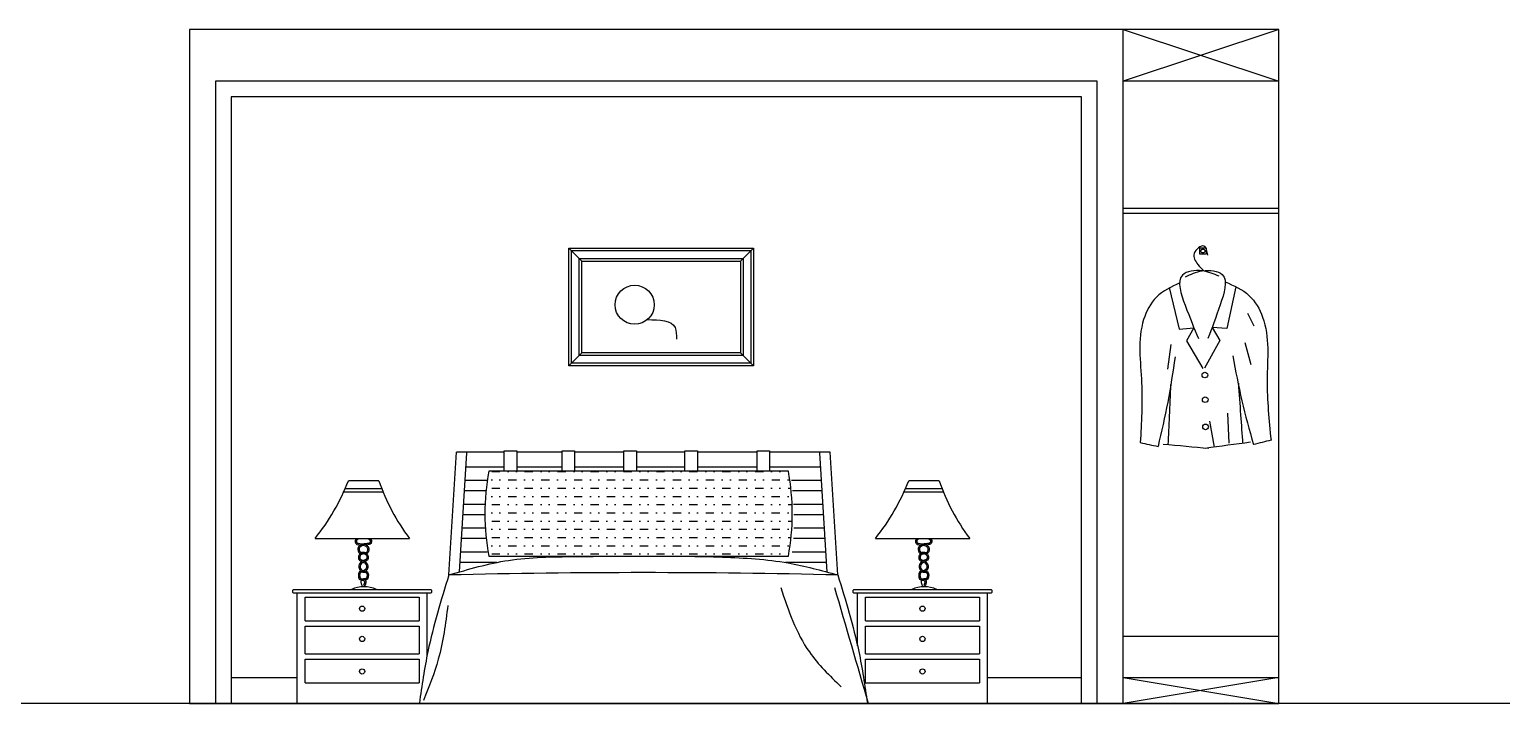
# Model space of a CAD drawing. Header units: inches. Extents: x 8.9 to 51.4, y 11.8 to 36.6.
# Drawn here: x 37.44 to 43.11, y 25.75 to 28.35 of the extents above; entities that cross this region are included whole.
import ezdxf

# ---------------------------------------------------------------- set-up
doc = ezdxf.new("R2010")
doc.units = ezdxf.units.IN
doc.header["$MEASUREMENT"] = 0
for name, color, linetype in [('02', 2, 'Continuous'), ('1', 1, 'Continuous'), ('4', 4, 'Continuous'), ('8', 8, 'Continuous')]:
    doc.layers.add(name, color=color, linetype=linetype)

msp = doc.modelspace()

# ---------------------------------------------------------------- hatches: boundary and pattern name
at = {"layer": '8'}
h = msp.add_hatch(dxfattribs=at)
h.set_pattern_fill('MUDST', color=256, scale=0.005, style=0)
h.set_pattern_definition([(0, (-79.652006, 15.782793), (0.0635, 0.03175), [0.03175, -0.03175, 0, -0.03175, 0, -0.03175])])
h.paths.add_polyline_path([(40.3642, 26.3152, 0.089949), (40.3642, 26.6433), (39.2086, 26.6433, 0.089949), (39.2086, 26.3152)])

# ---------------------------------------------------------------- linework, layer by layer
at = {"layer": '02'}
for p, q in [((38.0549, 28.3469), (38.0549, 25.7469)), ((42.2549, 28.3469), (38.0549, 28.3469)), ((41.6549, 28.3469), (42.2549, 28.1469)), ((42.2549, 28.3469), (41.6549, 28.1469)), ((42.2549, 25.7469), (42.2549, 28.3469)), ((38.2149, 28.0869), (38.2149, 25.7469)), ((41.4949, 28.0869), (38.2149, 28.0869)), ((41.4949, 25.7469), (41.4949, 28.0869)), ((39.5674, 27.4537), (39.5174, 27.5037)), ((39.5274, 27.0592), (39.5274, 27.4937)), ((39.5274, 27.4937), (40.2199, 27.4937)), ((40.1799, 27.4537), (40.2299, 27.5037)), ((40.2199, 27.4937), (40.2199, 27.0592)), ((39.5574, 27.0892), (39.5574, 27.4637)), ((39.5574, 27.4637), (40.1899, 27.4637)), ((40.1899, 27.4637), (40.1899, 27.0892)), ((41.8327, 27.3513), (41.8705, 27.1913)), ((42.089, 27.3548), (42.0554, 27.1938)), ((42.1339, 27.2522), (42.1592, 27.2032)), ((41.8705, 27.1913), (41.928, 27.1963)), ((41.928, 27.1963), (41.8989, 27.1461)), ((41.9979, 27.1972), (42.0283, 27.1478)), ((42.0554, 27.1938), (41.9979, 27.1972)), ((41.8989, 27.1461), (41.9619, 27.0398)), ((42.0283, 27.1478), (41.9682, 27.0399)), ((42.1248, 27.1394), (42.1471, 27.0551)), ((39.5674, 27.0992), (39.5174, 27.0492)), ((40.1899, 27.0892), (39.5574, 27.0892)), ((40.1799, 27.0992), (40.2299, 27.0492)), ((41.8393, 27.132), (41.8264, 27.0367)), ((40.2199, 27.0592), (39.5274, 27.0592)), ((42.058, 26.8671), (42.0631, 26.7509)), ((41.9885, 26.8357), (42.0058, 26.7363)), ((38.7962, 26.5757), (38.655, 26.5757)), ((38.785, 26.6063), (38.6676, 26.6063)), ((40.9569, 26.5757), (40.8157, 26.5757)), ((40.9457, 26.6063), (40.8283, 26.6063)), ((38.8016, 26.562), (38.6489, 26.562)), ((40.9623, 26.562), (40.8096, 26.562)), ((38.5392, 26.3838), (38.9029, 26.3838)), ((38.7283, 26.3563), (38.7116, 26.3563)), ((38.7415, 26.3563), (38.7397, 26.3563)), ((40.6999, 26.3838), (41.0635, 26.3838)), ((40.8889, 26.3563), (40.8723, 26.3563)), ((40.9022, 26.3563), (40.9003, 26.3563)), ((38.5003, 26.1572), (38.9403, 26.1572)), ((38.5003, 26.0655), (38.5003, 26.1572)), ((38.9403, 26.1572), (38.9403, 26.0655)), ((40.661, 26.1572), (41.101, 26.1572)), ((40.661, 26.0655), (40.661, 26.1572)), ((41.101, 26.1572), (41.101, 26.0655)), ((38.5003, 26.0655), (38.9403, 26.0655)), ((40.661, 26.0655), (41.101, 26.0655)), ((38.5003, 26.0455), (38.9403, 26.0455)), ((38.5003, 25.9386), (38.5003, 26.0455)), ((38.9403, 26.0455), (38.9403, 25.9386)), ((40.661, 26.0455), (41.101, 26.0455)), ((40.661, 25.9386), (40.661, 26.0455)), ((41.101, 26.0455), (41.101, 25.9386)), ((38.5003, 25.9386), (38.9403, 25.9386)), ((38.5003, 25.9186), (38.9403, 25.9186)), ((38.5003, 25.8269), (38.5003, 25.9186)), ((38.9403, 25.9186), (38.9403, 25.8269)), ((40.661, 25.9386), (41.101, 25.9386)), ((40.661, 25.9186), (41.101, 25.9186)), ((40.661, 25.8269), (40.661, 25.9186)), ((41.101, 25.9186), (41.101, 25.8269)), ((41.6549, 25.8469), (42.2549, 25.7469)), ((42.2549, 25.8469), (41.6549, 25.7469)), ((38.5003, 25.8269), (38.9403, 25.8269)), ((40.661, 25.8269), (41.101, 25.8269)), ((38.0549, 25.7469), (42.2549, 25.7469))]:
    msp.add_line(p, q, dxfattribs=at)
msp.add_lwpolyline([(41.9755, 27.48), (41.9505, 27.4796), (41.9501, 27.5046), (41.9751, 27.505)], close=True, dxfattribs=at)
for points in [[(40.3642, 26.6433), (39.2086, 26.6433)], [(39.2086, 26.3152), (40.3642, 26.3152)]]:
    msp.add_lwpolyline(points, dxfattribs=at)
for centre, radius in [((41.9625, 27.4923), 0.0075), ((39.7714, 27.2852), 0.0755), ((41.9701, 27.014), 0.0108), ((41.9714, 26.9189), 0.0108), ((41.9728, 26.814), 0.0108), ((38.7203, 26.1131), 0.0101), ((40.881, 26.1131), 0.0101), ((38.7203, 25.9962), 0.0101), ((40.881, 25.9962), 0.0101), ((38.7203, 25.8708), 0.0101), ((40.881, 25.8708), 0.0101)]:
    msp.add_circle(centre, radius, dxfattribs=at)
for centre, radius, start, end in [((40.1131, 26.4793), 0.9193, 169.7203, 190.2797), ((39.4597, 26.4793), 0.9193, 349.7203, 10.2797), ((37.8902, 26.908), 0.8339, 321.0569, 338.7942), ((39.542, 26.8647), 0.7998, 198.8472, 216.9593), ((40.0508, 26.908), 0.8339, 321.0569, 338.7942), ((41.7026, 26.8647), 0.7998, 198.8472, 216.9593), ((39.8049, -5.0332), 31.2851, 88.62631, 91.37369), ((38.7276, 26.0805), 0.1167, 65.7073, 114.2927), ((40.8883, 26.0805), 0.1167, 65.7073, 114.2927)]:
    msp.add_arc(centre, radius, start, end, dxfattribs=at)
for points, knots in [([(41.9811, 27.4765), (41.9784, 27.4923), (41.9723, 27.5282), (41.9135, 27.4836), (41.9404, 27.4425), (41.9573, 27.4244), (41.9644, 27.4167)], [0, 0, 0, 0, 37.693101, 85.315748, 129.582548, 161.856405, 161.856405, 161.856405, 161.856405]), ([(42.0247, 27.3951), (42.0044, 27.4038), (41.9609, 27.4227), (41.8488, 27.4092), (41.8992, 27.266), (41.9289, 27.1938), (41.945, 27.1547)], [0, 0, 0, 0, 67.946868, 146.209096, 263.123276, 400.988851, 400.988851, 400.988851, 400.988851]), ([(41.8959, 27.3933), (41.9159, 27.4026), (41.9589, 27.4227), (42.0713, 27.4122), (42.0248, 27.2677), (41.997, 27.1947), (41.982, 27.1552)], [0, 0, 0, 0, 67.946868, 146.209096, 263.123276, 400.988851, 400.988851, 400.988851, 400.988851]), ([(41.8732, 27.3697), (41.8407, 27.3541), (41.7777, 27.324), (41.704, 27.1838), (41.7347, 26.9875), (41.7255, 26.8298), (41.7211, 26.7532)], [0, 0, 0, 0, 105.541352, 204.445179, 448.595332, 679.800347, 679.800347, 679.800347, 679.800347]), ([(42.0485, 27.3731), (42.0816, 27.3588), (42.1456, 27.3312), (42.2248, 27.194), (42.2017, 26.9966), (42.2175, 26.8395), (42.2252, 26.763)], [0, 0, 0, 0, 105.541352, 204.445179, 448.595332, 679.827822, 679.827822, 679.827822, 679.827822]), ([(41.8551, 27.0837), (41.8464, 27.0255), (41.8291, 26.9096), (41.8026, 26.7954), (41.7895, 26.7385)], [0, 0, 0, 0, 176.515054, 351.530965, 351.530965, 351.530965, 351.530965]), ([(42.0777, 27.0881), (42.0886, 27.0302), (42.1104, 26.915), (42.1418, 26.802), (42.1574, 26.7457)], [0, 0, 0, 0, 176.515054, 351.678981, 351.678981, 351.678981, 351.678981]), ([(38.6995, 26.3838), (38.6969, 26.3818), (38.6923, 26.3759), (38.696, 26.357), (38.7209, 26.3604), (38.747, 26.35), (38.737, 26.325), (38.7238, 26.3322), (38.7123, 26.3266), (38.7059, 26.3156), (38.706, 26.2994), (38.7208, 26.295), (38.7341, 26.2883), (38.7411, 26.2722), (38.7315, 26.2601), (38.7256, 26.2589), (38.7252, 26.2588)], [114.621033, 114.621033, 114.621033, 114.621033, 124.12004, 135.44211, 162.810921, 185.967208, 203.984139, 211.098678, 225.556746, 236.765717, 249.050556, 267.657282, 275.909022, 294.238731, 311.372704, 312.363402, 312.363402, 312.363402, 312.363402]), ([(38.7085, 26.3824), (38.7085, 26.3824), (38.7084, 26.3824), (38.7077, 26.3822), (38.7071, 26.3821), (38.7062, 26.3818), (38.7059, 26.3817), (38.7053, 26.3814), (38.705, 26.3813), (38.7041, 26.3808), (38.7035, 26.3805), (38.7021, 26.3795), (38.7014, 26.3789), (38.7001, 26.3775), (38.6996, 26.3767), (38.6991, 26.3757), (38.699, 26.3754), (38.6988, 26.3748), (38.6988, 26.3746), (38.6987, 26.3741), (38.6987, 26.3738), (38.6986, 26.373), (38.6986, 26.3724), (38.6987, 26.3712), (38.6988, 26.3706), (38.6991, 26.3695), (38.6993, 26.369), (38.6996, 26.3682), (38.6998, 26.368), (38.7001, 26.3675), (38.7002, 26.3673), (38.7006, 26.3669), (38.7007, 26.3667), (38.7013, 26.3662), (38.7016, 26.3659), (38.7025, 26.3654), (38.7031, 26.3652), (38.7043, 26.3647), (38.705, 26.3645), (38.7065, 26.3642), (38.7074, 26.3641), (38.7098, 26.3637), (38.7116, 26.3636), (38.7154, 26.3633), (38.7174, 26.3631), (38.7206, 26.3628), (38.7217, 26.3627), (38.725, 26.3622), (38.7272, 26.3618), (38.7316, 26.3606), (38.7338, 26.3598), (38.7372, 26.358), (38.7385, 26.3572), (38.741, 26.3552), (38.7422, 26.354), (38.744, 26.3516), (38.7447, 26.3504), (38.7456, 26.3481), (38.7459, 26.3471), (38.7463, 26.3453), (38.7463, 26.3446), (38.7465, 26.3433), (38.7465, 26.3426), (38.7464, 26.3403), (38.7462, 26.3387), (38.7455, 26.3357), (38.7451, 26.3342), (38.7439, 26.3315), (38.7433, 26.3303), (38.742, 26.3283), (38.7413, 26.3275), (38.7399, 26.3261), (38.7391, 26.3255), (38.7375, 26.3245), (38.7366, 26.324), (38.7351, 26.3236), (38.7347, 26.3235), (38.7339, 26.3234), (38.7336, 26.3234), (38.7331, 26.3234), (38.7328, 26.3234), (38.732, 26.3234), (38.7315, 26.3235), (38.7302, 26.3237), (38.7294, 26.3239), (38.7281, 26.3243), (38.7275, 26.3245), (38.7264, 26.3248), (38.7259, 26.325), (38.7255, 26.3251), (38.7254, 26.3251), (38.7251, 26.3252), (38.7249, 26.3252), (38.7245, 26.3253), (38.7243, 26.3253), (38.7237, 26.3253), (38.7233, 26.3252), (38.7221, 26.325), (38.7213, 26.3248), (38.7198, 26.3241), (38.719, 26.3237), (38.7174, 26.3226), (38.7167, 26.322), (38.7154, 26.3207), (38.7148, 26.3201), (38.7135, 26.3183), (38.7128, 26.3171), (38.7121, 26.3151), (38.7119, 26.3144), (38.7115, 26.313), (38.7114, 26.3122), (38.7113, 26.3105), (38.7113, 26.3095), (38.7114, 26.3078), (38.7116, 26.307), (38.7119, 26.3061), (38.712, 26.3059), (38.7122, 26.3056), (38.7123, 26.3054), (38.7124, 26.3052), (38.7125, 26.305), (38.7128, 26.3047), (38.713, 26.3044), (38.7138, 26.3037), (38.7143, 26.3033), (38.7156, 26.3024), (38.7164, 26.302), (38.7181, 26.3011), (38.719, 26.3007), (38.7213, 26.2998), (38.7227, 26.2992), (38.7255, 26.298), (38.7269, 26.2974), (38.7298, 26.296), (38.7313, 26.2952), (38.7332, 26.2938), (38.7337, 26.2933), (38.7347, 26.2925), (38.7352, 26.292), (38.7366, 26.2906), (38.7374, 26.2895), (38.7394, 26.2866), (38.7405, 26.2845), (38.742, 26.2802), (38.7424, 26.2779), (38.7425, 26.2744), (38.7425, 26.2732), (38.7422, 26.2714), (38.7421, 26.2707), (38.7418, 26.2693), (38.7416, 26.2686), (38.7409, 26.2666), (38.7404, 26.2654), (38.7388, 26.2625), (38.7376, 26.2609), (38.7359, 26.259), (38.7354, 26.2586), (38.735, 26.2582)], [106.203848, 106.203848, 106.203848, 106.203848, 106.309256, 106.309256, 108.837155, 108.837155, 110.114808, 110.114808, 111.39246, 111.39246, 113.947764, 113.947764, 117.924196, 117.924196, 121.900628, 121.900628, 123.560073, 123.560073, 124.805541, 124.805541, 126.051008, 126.051008, 128.541944, 128.541944, 131.032879, 131.032879, 133.545529, 133.545529, 135.024013, 135.024013, 136.681273, 136.681273, 138.338533, 138.338533, 141.222082, 141.222082, 144.105631, 144.105631, 146.989181, 146.989181, 149.87273, 149.87273, 154.962378, 154.962378, 160.052026, 160.052026, 162.656157, 162.656157, 167.864421, 167.864421, 173.072684, 173.072684, 176.663539, 176.663539, 180.254394, 180.254394, 183.17065, 183.17065, 185.370032, 185.370032, 186.75678, 186.75678, 188.143528, 188.143528, 191.28169, 191.28169, 194.419851, 194.419851, 197.058611, 197.058611, 199.221261, 199.221261, 200.991937, 200.991937, 202.762613, 202.762613, 203.540829, 203.540829, 204.003289, 204.003289, 204.46575, 204.46575, 205.390671, 205.390671, 207.119714, 207.119714, 208.848757, 208.848757, 210.5778, 210.5778, 211.090501, 211.090501, 212.115902, 212.115902, 213.141304, 213.141304, 215.192108, 215.192108, 218.693253, 218.693253, 222.194399, 222.194399, 225.695545, 225.695545, 229.19669, 229.19669, 234.560184, 234.560184, 237.335007, 237.335007, 240.109831, 240.109831, 243.733724, 243.733724, 247.357617, 247.357617, 248.719926, 248.719926, 249.671664, 249.671664, 250.623402, 250.623402, 252.526878, 252.526878, 255.664742, 255.664742, 258.802606, 258.802606, 261.94047, 261.94047, 266.130687, 266.130687, 270.320903, 270.320903, 274.511119, 274.511119, 276.064104, 276.064104, 277.617089, 277.617089, 280.723059, 280.723059, 285.922804, 285.922804, 291.122548, 291.122548, 293.669866, 293.669866, 295.183731, 295.183731, 296.697597, 296.697597, 299.725328, 299.725328, 303.929283, 303.929283, 305.254655, 305.254655, 305.254655, 305.254655]), ([(38.7115, 26.3569), (38.7112, 26.3567), (38.7109, 26.3564), (38.7094, 26.3552), (38.7082, 26.354), (38.7065, 26.3516), (38.7058, 26.3504), (38.7048, 26.3481), (38.7045, 26.3471), (38.7042, 26.3453), (38.7041, 26.3446), (38.704, 26.3433), (38.704, 26.3426), (38.704, 26.3403), (38.7042, 26.3387), (38.7049, 26.3357), (38.7054, 26.3342), (38.7065, 26.3315), (38.7071, 26.3303), (38.7085, 26.3283), (38.7091, 26.3275), (38.7106, 26.3261), (38.7113, 26.3255), (38.713, 26.3245), (38.7139, 26.324), (38.7153, 26.3236), (38.7158, 26.3235), (38.7165, 26.3234), (38.7168, 26.3234), (38.7174, 26.3234), (38.7176, 26.3234), (38.7184, 26.3234), (38.7189, 26.3235), (38.7203, 26.3237), (38.721, 26.3239), (38.7224, 26.3243), (38.723, 26.3245), (38.724, 26.3248), (38.7245, 26.325), (38.725, 26.3251), (38.7251, 26.3251), (38.7254, 26.3252), (38.7256, 26.3252), (38.7259, 26.3253), (38.7261, 26.3253), (38.7267, 26.3253), (38.7272, 26.3252), (38.7283, 26.325), (38.7291, 26.3248), (38.7307, 26.3241), (38.7315, 26.3237), (38.733, 26.3226), (38.7338, 26.322), (38.7351, 26.3207), (38.7357, 26.3201), (38.737, 26.3183), (38.7376, 26.3171), (38.7383, 26.3151), (38.7386, 26.3144), (38.7389, 26.313), (38.739, 26.3122), (38.7392, 26.3105), (38.7392, 26.3095), (38.739, 26.3078), (38.7388, 26.307), (38.7385, 26.3061), (38.7384, 26.3059), (38.7382, 26.3056), (38.7382, 26.3054), (38.738, 26.3052), (38.7379, 26.305), (38.7376, 26.3047), (38.7374, 26.3044), (38.7367, 26.3037), (38.7361, 26.3033), (38.7348, 26.3024), (38.7341, 26.302), (38.7324, 26.3011), (38.7314, 26.3007), (38.7292, 26.2998), (38.7278, 26.2992), (38.726, 26.2985), (38.7256, 26.2983), (38.7252, 26.2982)], [175.822221, 175.822221, 175.822221, 175.822221, 176.66354, 176.66354, 180.254395, 180.254395, 183.17065, 183.17065, 185.37003, 185.37003, 186.756777, 186.756777, 188.143524, 188.143524, 191.281685, 191.281685, 194.419846, 194.419846, 197.058607, 197.058607, 199.221257, 199.221257, 200.991934, 200.991934, 202.762611, 202.762611, 203.540826, 203.540826, 204.003283, 204.003283, 204.46574, 204.46574, 205.390653, 205.390653, 207.119692, 207.119692, 208.84873, 208.84873, 210.577769, 210.577769, 211.090488, 211.090488, 212.115926, 212.115926, 213.141364, 213.141364, 215.192241, 215.192241, 218.693412, 218.693412, 222.194582, 222.194582, 225.695753, 225.695753, 229.196924, 229.196924, 234.560419, 234.560419, 237.335343, 237.335343, 240.110267, 240.110267, 243.734087, 243.734087, 247.357908, 247.357908, 248.720479, 248.720479, 249.672178, 249.672178, 250.623878, 250.623878, 252.527277, 252.527277, 255.665235, 255.665235, 258.803192, 258.803192, 261.94115, 261.94115, 266.13093, 266.13093, 267.262592, 267.262592, 267.262592, 267.262592]), ([(38.7222, 26.3563), (38.7155, 26.3544), (38.7045, 26.3473), (38.7134, 26.325), (38.7266, 26.3322), (38.7381, 26.3266), (38.7446, 26.3156), (38.7445, 26.3011), (38.7359, 26.2971), (38.7312, 26.2952)], [174.175905, 174.175905, 174.175905, 174.175905, 192.088456, 210.105387, 217.219926, 231.677994, 242.886965, 255.171804, 269.338797, 269.338797, 269.338797, 269.338797]), ([(38.7445, 26.3817), (38.7446, 26.3816), (38.7448, 26.3816), (38.7452, 26.3814), (38.7455, 26.3813), (38.7464, 26.3808), (38.7469, 26.3805), (38.7483, 26.3795), (38.7491, 26.3789), (38.7503, 26.3775), (38.7508, 26.3767), (38.7513, 26.3757), (38.7514, 26.3754), (38.7516, 26.3748), (38.7517, 26.3746), (38.7518, 26.3741), (38.7518, 26.3738), (38.7519, 26.373), (38.7519, 26.3724), (38.7518, 26.3712), (38.7516, 26.3706), (38.7513, 26.3695), (38.7512, 26.369), (38.7508, 26.3682), (38.7507, 26.368), (38.7504, 26.3675), (38.7502, 26.3673), (38.7499, 26.3669), (38.7497, 26.3667), (38.7492, 26.3662), (38.7488, 26.3659), (38.7479, 26.3654), (38.7474, 26.3652), (38.7461, 26.3647), (38.7455, 26.3645), (38.7439, 26.3642), (38.7431, 26.3641), (38.7406, 26.3637), (38.7388, 26.3636), (38.735, 26.3633), (38.733, 26.3631), (38.7299, 26.3628), (38.7288, 26.3627), (38.7268, 26.3624), (38.726, 26.3623), (38.7252, 26.3621)], [109.595734, 109.595734, 109.595734, 109.595734, 110.114808, 110.114808, 111.39246, 111.39246, 113.947765, 113.947765, 117.924196, 117.924196, 121.900628, 121.900628, 123.560075, 123.560075, 124.805542, 124.805542, 126.05101, 126.05101, 128.541946, 128.541946, 131.032881, 131.032881, 133.545527, 133.545527, 135.024012, 135.024012, 136.681272, 136.681272, 138.338532, 138.338532, 141.222081, 141.222081, 144.10563, 144.10563, 146.989179, 146.989179, 149.872728, 149.872728, 154.962376, 154.962376, 160.052023, 160.052023, 162.656156, 162.656156, 164.564552, 164.564552, 164.564552, 164.564552]), ([(38.7509, 26.3838), (38.7536, 26.3818), (38.7582, 26.3759), (38.755, 26.3598), (38.7442, 26.359), (38.7365, 26.3584)], [120.742501, 120.742501, 120.742501, 120.742501, 130.241288, 141.563358, 161.821253, 161.821253, 161.821253, 161.821253]), ([(40.8602, 26.3838), (40.8575, 26.3818), (40.853, 26.3759), (40.8567, 26.357), (40.8815, 26.3604), (40.9077, 26.35), (40.8977, 26.325), (40.8845, 26.3322), (40.873, 26.3266), (40.8665, 26.3156), (40.8667, 26.2994), (40.8815, 26.295), (40.8948, 26.2883), (40.9017, 26.2722), (40.8922, 26.2601), (40.8862, 26.2589), (40.8859, 26.2588)], [114.621033, 114.621033, 114.621033, 114.621033, 124.12004, 135.44211, 162.810921, 185.967208, 203.984139, 211.098678, 225.556746, 236.765717, 249.050556, 267.657282, 275.909022, 294.238731, 311.372704, 312.363402, 312.363402, 312.363402, 312.363402]), ([(40.8692, 26.3824), (40.8691, 26.3824), (40.8691, 26.3824), (40.8684, 26.3822), (40.8677, 26.3821), (40.8668, 26.3818), (40.8665, 26.3817), (40.8659, 26.3814), (40.8656, 26.3813), (40.8647, 26.3808), (40.8642, 26.3805), (40.8628, 26.3795), (40.862, 26.3789), (40.8608, 26.3775), (40.8603, 26.3767), (40.8598, 26.3757), (40.8597, 26.3754), (40.8595, 26.3748), (40.8595, 26.3746), (40.8594, 26.3741), (40.8593, 26.3738), (40.8592, 26.373), (40.8592, 26.3724), (40.8594, 26.3712), (40.8595, 26.3706), (40.8598, 26.3695), (40.86, 26.369), (40.8603, 26.3682), (40.8604, 26.368), (40.8607, 26.3675), (40.8609, 26.3673), (40.8612, 26.3669), (40.8614, 26.3667), (40.8619, 26.3662), (40.8623, 26.3659), (40.8632, 26.3654), (40.8637, 26.3652), (40.865, 26.3647), (40.8657, 26.3645), (40.8672, 26.3642), (40.868, 26.3641), (40.8705, 26.3637), (40.8723, 26.3636), (40.8761, 26.3633), (40.8781, 26.3631), (40.8813, 26.3628), (40.8823, 26.3627), (40.8857, 26.3622), (40.8879, 26.3618), (40.8923, 26.3606), (40.8944, 26.3598), (40.8979, 26.358), (40.8992, 26.3572), (40.9017, 26.3552), (40.9029, 26.354), (40.9047, 26.3516), (40.9053, 26.3504), (40.9063, 26.3481), (40.9066, 26.3471), (40.9069, 26.3453), (40.907, 26.3446), (40.9071, 26.3433), (40.9071, 26.3426), (40.9071, 26.3403), (40.9069, 26.3387), (40.9062, 26.3357), (40.9057, 26.3342), (40.9046, 26.3315), (40.904, 26.3303), (40.9026, 26.3283), (40.902, 26.3275), (40.9005, 26.3261), (40.8998, 26.3255), (40.8981, 26.3245), (40.8972, 26.324), (40.8958, 26.3236), (40.8953, 26.3235), (40.8946, 26.3234), (40.8943, 26.3234), (40.8937, 26.3234), (40.8935, 26.3234), (40.8927, 26.3234), (40.8922, 26.3235), (40.8908, 26.3237), (40.8901, 26.3239), (40.8887, 26.3243), (40.8881, 26.3245), (40.8871, 26.3248), (40.8866, 26.325), (40.8861, 26.3251), (40.886, 26.3251), (40.8857, 26.3252), (40.8855, 26.3252), (40.8852, 26.3253), (40.885, 26.3253), (40.8844, 26.3253), (40.8839, 26.3252), (40.8828, 26.325), (40.882, 26.3248), (40.8804, 26.3241), (40.8796, 26.3237), (40.8781, 26.3226), (40.8774, 26.322), (40.876, 26.3207), (40.8754, 26.3201), (40.8741, 26.3183), (40.8735, 26.3171), (40.8728, 26.3151), (40.8725, 26.3144), (40.8722, 26.313), (40.8721, 26.3122), (40.8719, 26.3105), (40.8719, 26.3095), (40.8721, 26.3078), (40.8723, 26.307), (40.8726, 26.3061), (40.8727, 26.3059), (40.8729, 26.3056), (40.8729, 26.3054), (40.8731, 26.3052), (40.8732, 26.305), (40.8735, 26.3047), (40.8737, 26.3044), (40.8744, 26.3037), (40.875, 26.3033), (40.8763, 26.3024), (40.877, 26.302), (40.8787, 26.3011), (40.8797, 26.3007), (40.8819, 26.2998), (40.8833, 26.2992), (40.8861, 26.298), (40.8876, 26.2974), (40.8905, 26.296), (40.8919, 26.2952), (40.8939, 26.2938), (40.8944, 26.2933), (40.8954, 26.2925), (40.8959, 26.292), (40.8972, 26.2906), (40.8981, 26.2895), (40.9001, 26.2866), (40.9011, 26.2845), (40.9026, 26.2802), (40.9031, 26.2779), (40.9032, 26.2744), (40.9031, 26.2732), (40.9029, 26.2714), (40.9028, 26.2707), (40.9025, 26.2693), (40.9023, 26.2686), (40.9016, 26.2666), (40.901, 26.2654), (40.8994, 26.2625), (40.8983, 26.2609), (40.8965, 26.259), (40.8961, 26.2586), (40.8956, 26.2582)], [106.203848, 106.203848, 106.203848, 106.203848, 106.309256, 106.309256, 108.837155, 108.837155, 110.114808, 110.114808, 111.39246, 111.39246, 113.947764, 113.947764, 117.924196, 117.924196, 121.900628, 121.900628, 123.560073, 123.560073, 124.805541, 124.805541, 126.051008, 126.051008, 128.541944, 128.541944, 131.032879, 131.032879, 133.545529, 133.545529, 135.024013, 135.024013, 136.681273, 136.681273, 138.338533, 138.338533, 141.222082, 141.222082, 144.105631, 144.105631, 146.989181, 146.989181, 149.87273, 149.87273, 154.962378, 154.962378, 160.052026, 160.052026, 162.656157, 162.656157, 167.864421, 167.864421, 173.072684, 173.072684, 176.663539, 176.663539, 180.254394, 180.254394, 183.17065, 183.17065, 185.370032, 185.370032, 186.75678, 186.75678, 188.143528, 188.143528, 191.28169, 191.28169, 194.419851, 194.419851, 197.058611, 197.058611, 199.221261, 199.221261, 200.991937, 200.991937, 202.762613, 202.762613, 203.540829, 203.540829, 204.003289, 204.003289, 204.46575, 204.46575, 205.390671, 205.390671, 207.119714, 207.119714, 208.848757, 208.848757, 210.5778, 210.5778, 211.090501, 211.090501, 212.115902, 212.115902, 213.141304, 213.141304, 215.192108, 215.192108, 218.693253, 218.693253, 222.194399, 222.194399, 225.695545, 225.695545, 229.19669, 229.19669, 234.560184, 234.560184, 237.335007, 237.335007, 240.109831, 240.109831, 243.733724, 243.733724, 247.357617, 247.357617, 248.719926, 248.719926, 249.671664, 249.671664, 250.623402, 250.623402, 252.526878, 252.526878, 255.664742, 255.664742, 258.802606, 258.802606, 261.94047, 261.94047, 266.130687, 266.130687, 270.320903, 270.320903, 274.511119, 274.511119, 276.064104, 276.064104, 277.617089, 277.617089, 280.723059, 280.723059, 285.922804, 285.922804, 291.122548, 291.122548, 293.669866, 293.669866, 295.183731, 295.183731, 296.697597, 296.697597, 299.725328, 299.725328, 303.929283, 303.929283, 305.254655, 305.254655, 305.254655, 305.254655]), ([(40.8722, 26.3569), (40.8719, 26.3567), (40.8716, 26.3564), (40.8701, 26.3552), (40.8689, 26.354), (40.8671, 26.3516), (40.8664, 26.3504), (40.8655, 26.3481), (40.8652, 26.3471), (40.8648, 26.3453), (40.8648, 26.3446), (40.8647, 26.3433), (40.8646, 26.3426), (40.8647, 26.3403), (40.8649, 26.3387), (40.8656, 26.3357), (40.866, 26.3342), (40.8672, 26.3315), (40.8678, 26.3303), (40.8691, 26.3283), (40.8698, 26.3275), (40.8713, 26.3261), (40.872, 26.3255), (40.8736, 26.3245), (40.8745, 26.324), (40.876, 26.3236), (40.8764, 26.3235), (40.8772, 26.3234), (40.8775, 26.3234), (40.878, 26.3234), (40.8783, 26.3234), (40.8791, 26.3234), (40.8796, 26.3235), (40.8809, 26.3237), (40.8817, 26.3239), (40.883, 26.3243), (40.8836, 26.3245), (40.8847, 26.3248), (40.8852, 26.325), (40.8856, 26.3251), (40.8857, 26.3251), (40.886, 26.3252), (40.8862, 26.3252), (40.8866, 26.3253), (40.8868, 26.3253), (40.8874, 26.3253), (40.8878, 26.3252), (40.889, 26.325), (40.8898, 26.3248), (40.8913, 26.3241), (40.8921, 26.3237), (40.8937, 26.3226), (40.8944, 26.322), (40.8957, 26.3207), (40.8963, 26.3201), (40.8976, 26.3183), (40.8983, 26.3171), (40.899, 26.3151), (40.8992, 26.3144), (40.8996, 26.313), (40.8997, 26.3122), (40.8998, 26.3105), (40.8999, 26.3095), (40.8997, 26.3078), (40.8995, 26.307), (40.8992, 26.3061), (40.8991, 26.3059), (40.8989, 26.3056), (40.8988, 26.3054), (40.8987, 26.3052), (40.8986, 26.305), (40.8983, 26.3047), (40.8981, 26.3044), (40.8974, 26.3037), (40.8968, 26.3033), (40.8955, 26.3024), (40.8947, 26.302), (40.893, 26.3011), (40.8921, 26.3007), (40.8898, 26.2998), (40.8885, 26.2992), (40.8867, 26.2985), (40.8863, 26.2983), (40.8859, 26.2982)], [175.822221, 175.822221, 175.822221, 175.822221, 176.66354, 176.66354, 180.254395, 180.254395, 183.17065, 183.17065, 185.37003, 185.37003, 186.756777, 186.756777, 188.143524, 188.143524, 191.281685, 191.281685, 194.419846, 194.419846, 197.058607, 197.058607, 199.221257, 199.221257, 200.991934, 200.991934, 202.762611, 202.762611, 203.540826, 203.540826, 204.003283, 204.003283, 204.46574, 204.46574, 205.390653, 205.390653, 207.119692, 207.119692, 208.84873, 208.84873, 210.577769, 210.577769, 211.090488, 211.090488, 212.115926, 212.115926, 213.141364, 213.141364, 215.192241, 215.192241, 218.693412, 218.693412, 222.194582, 222.194582, 225.695753, 225.695753, 229.196924, 229.196924, 234.560419, 234.560419, 237.335343, 237.335343, 240.110267, 240.110267, 243.734087, 243.734087, 247.357908, 247.357908, 248.720479, 248.720479, 249.672178, 249.672178, 250.623878, 250.623878, 252.527277, 252.527277, 255.665235, 255.665235, 258.803192, 258.803192, 261.94115, 261.94115, 266.13093, 266.13093, 267.262592, 267.262592, 267.262592, 267.262592]), ([(40.8828, 26.3563), (40.8762, 26.3544), (40.8652, 26.3473), (40.8741, 26.325), (40.8873, 26.3322), (40.8988, 26.3266), (40.9052, 26.3156), (40.9051, 26.3011), (40.8965, 26.2971), (40.8918, 26.2952)], [174.175905, 174.175905, 174.175905, 174.175905, 192.088456, 210.105387, 217.219926, 231.677994, 242.886965, 255.171804, 269.338797, 269.338797, 269.338797, 269.338797]), ([(40.9052, 26.3817), (40.9053, 26.3816), (40.9054, 26.3816), (40.9059, 26.3814), (40.9062, 26.3813), (40.907, 26.3808), (40.9076, 26.3805), (40.909, 26.3795), (40.9097, 26.3789), (40.911, 26.3775), (40.9115, 26.3767), (40.912, 26.3757), (40.9121, 26.3754), (40.9123, 26.3748), (40.9123, 26.3746), (40.9124, 26.3741), (40.9125, 26.3738), (40.9125, 26.373), (40.9125, 26.3724), (40.9124, 26.3712), (40.9123, 26.3706), (40.912, 26.3695), (40.9118, 26.369), (40.9115, 26.3682), (40.9113, 26.368), (40.911, 26.3675), (40.9109, 26.3673), (40.9105, 26.3669), (40.9104, 26.3667), (40.9098, 26.3662), (40.9095, 26.3659), (40.9086, 26.3654), (40.908, 26.3652), (40.9068, 26.3647), (40.9061, 26.3645), (40.9046, 26.3642), (40.9037, 26.3641), (40.9013, 26.3637), (40.8995, 26.3636), (40.8957, 26.3633), (40.8937, 26.3631), (40.8905, 26.3628), (40.8894, 26.3627), (40.8875, 26.3624), (40.8867, 26.3623), (40.8859, 26.3621)], [109.595734, 109.595734, 109.595734, 109.595734, 110.114808, 110.114808, 111.39246, 111.39246, 113.947765, 113.947765, 117.924196, 117.924196, 121.900628, 121.900628, 123.560075, 123.560075, 124.805542, 124.805542, 126.05101, 126.05101, 128.541946, 128.541946, 131.032881, 131.032881, 133.545527, 133.545527, 135.024012, 135.024012, 136.681272, 136.681272, 138.338532, 138.338532, 141.222081, 141.222081, 144.10563, 144.10563, 146.989179, 146.989179, 149.872728, 149.872728, 154.962376, 154.962376, 160.052023, 160.052023, 162.656156, 162.656156, 164.564552, 164.564552, 164.564552, 164.564552]), ([(40.9116, 26.3838), (40.9142, 26.3818), (40.9188, 26.3759), (40.9156, 26.3598), (40.9048, 26.359), (40.8971, 26.3584)], [120.742501, 120.742501, 120.742501, 120.742501, 130.241288, 141.563358, 161.821253, 161.821253, 161.821253, 161.821253]), ([(38.7193, 26.2952), (38.7188, 26.2948), (38.7183, 26.2945), (38.7172, 26.2938), (38.7167, 26.2933), (38.7157, 26.2925), (38.7152, 26.292), (38.7139, 26.2906), (38.713, 26.2895), (38.711, 26.2866), (38.71, 26.2845), (38.7085, 26.2802), (38.708, 26.2779), (38.7079, 26.2744), (38.708, 26.2732), (38.7082, 26.2714), (38.7083, 26.2707), (38.7086, 26.2693), (38.7088, 26.2686), (38.7095, 26.2666), (38.7101, 26.2654), (38.7117, 26.2625), (38.7128, 26.2609), (38.7155, 26.2581), (38.717, 26.2569), (38.7194, 26.2555), (38.72, 26.2552), (38.7214, 26.2547), (38.7221, 26.2544), (38.7232, 26.2541), (38.7236, 26.2541), (38.7242, 26.2539), (38.7246, 26.2539), (38.7256, 26.2537), (38.7262, 26.2537), (38.7279, 26.2536), (38.7289, 26.2536), (38.7307, 26.2536), (38.7315, 26.2536), (38.7329, 26.2535), (38.7335, 26.2534), (38.7341, 26.2533), (38.7343, 26.2532), (38.7345, 26.2531), (38.7346, 26.2531), (38.7348, 26.253), (38.735, 26.2529), (38.7353, 26.2527), (38.7355, 26.2526), (38.7363, 26.2519), (38.7368, 26.2513), (38.7377, 26.25), (38.7382, 26.2493), (38.7388, 26.2478), (38.739, 26.247), (38.7394, 26.2455), (38.7395, 26.2446), (38.7396, 26.2429), (38.7396, 26.2419), (38.7395, 26.2404), (38.7394, 26.2398), (38.7393, 26.2387), (38.7392, 26.238), (38.739, 26.2367), (38.7389, 26.2361), (38.7386, 26.2345), (38.7383, 26.2335), (38.7377, 26.2319), (38.7374, 26.2311), (38.7368, 26.2302), (38.7366, 26.2299), (38.7363, 26.2296), (38.7362, 26.2295), (38.736, 26.2293), (38.7359, 26.2293), (38.7358, 26.2292), (38.7357, 26.2291), (38.7354, 26.229), (38.735, 26.2289), (38.7343, 26.2286), (38.7338, 26.2285), (38.7327, 26.2284), (38.732, 26.2283), (38.7307, 26.2281), (38.7299, 26.2281), (38.7284, 26.2279), (38.7276, 26.2278), (38.7262, 26.2276), (38.7257, 26.2276), (38.7252, 26.2274)], [273.018356, 273.018356, 273.018356, 273.018356, 274.510489, 274.510489, 276.063181, 276.063181, 277.615873, 277.615873, 280.721257, 280.721257, 285.921053, 285.921053, 291.120849, 291.120849, 293.667498, 293.667498, 295.181592, 295.181592, 296.695687, 296.695687, 299.723875, 299.723875, 303.927971, 303.927971, 308.132068, 308.132068, 309.640977, 309.640977, 311.237915, 311.237915, 311.987526, 311.987526, 312.737138, 312.737138, 314.236361, 314.236361, 316.851827, 316.851827, 319.467293, 319.467293, 322.082759, 322.082759, 323.287723, 323.287723, 324.154038, 324.154038, 325.020352, 325.020352, 326.752981, 326.752981, 330.113971, 330.113971, 333.474961, 333.474961, 336.835951, 336.835951, 340.19694, 340.19694, 343.55793, 343.55793, 345.364232, 345.364232, 347.337463, 347.337463, 349.310694, 349.310694, 352.608363, 352.608363, 355.906032, 355.906032, 358.103707, 358.103707, 359.463684, 359.463684, 360.29394, 360.29394, 361.124196, 361.124196, 363.114013, 363.114013, 365.103831, 365.103831, 367.093648, 367.093648, 369.083465, 369.083465, 371.073282, 371.073282, 372.234378, 372.234378, 372.234378, 372.234378]), ([(38.7252, 26.2927), (38.7232, 26.2917), (38.7161, 26.2877), (38.7094, 26.2722), (38.7219, 26.2563), (38.7364, 26.2602), (38.7448, 26.2498), (38.7449, 26.2379), (38.7415, 26.2249), (38.7349, 26.2236), (38.7326, 26.2233)], [275.432758, 275.432758, 275.432758, 275.432758, 282.03027, 300.359979, 317.493952, 329.894392, 339.235888, 352.440217, 366.330787, 372.56457, 372.56457, 372.56457, 372.56457]), ([(40.8799, 26.2952), (40.8794, 26.2948), (40.8789, 26.2945), (40.8779, 26.2938), (40.8774, 26.2933), (40.8764, 26.2925), (40.8759, 26.292), (40.8745, 26.2906), (40.8737, 26.2895), (40.8717, 26.2866), (40.8706, 26.2845), (40.8692, 26.2802), (40.8687, 26.2779), (40.8686, 26.2744), (40.8686, 26.2732), (40.8689, 26.2714), (40.869, 26.2707), (40.8693, 26.2693), (40.8695, 26.2686), (40.8702, 26.2666), (40.8707, 26.2654), (40.8723, 26.2625), (40.8735, 26.2609), (40.8762, 26.2581), (40.8777, 26.2569), (40.88, 26.2555), (40.8807, 26.2552), (40.882, 26.2547), (40.8828, 26.2544), (40.8839, 26.2541), (40.8842, 26.2541), (40.8849, 26.2539), (40.8852, 26.2539), (40.8862, 26.2537), (40.8869, 26.2537), (40.8886, 26.2536), (40.8896, 26.2536), (40.8914, 26.2536), (40.8922, 26.2536), (40.8936, 26.2535), (40.8941, 26.2534), (40.8948, 26.2533), (40.8949, 26.2532), (40.8952, 26.2531), (40.8953, 26.2531), (40.8955, 26.253), (40.8956, 26.2529), (40.896, 26.2527), (40.8962, 26.2526), (40.897, 26.2519), (40.8975, 26.2513), (40.8984, 26.25), (40.8988, 26.2493), (40.8995, 26.2478), (40.8997, 26.247), (40.9001, 26.2455), (40.9002, 26.2446), (40.9003, 26.2429), (40.9003, 26.2419), (40.9002, 26.2404), (40.9001, 26.2398), (40.9, 26.2387), (40.8999, 26.238), (40.8997, 26.2367), (40.8996, 26.2361), (40.8992, 26.2345), (40.899, 26.2335), (40.8984, 26.2319), (40.8981, 26.2311), (40.8975, 26.2302), (40.8973, 26.2299), (40.8969, 26.2296), (40.8968, 26.2295), (40.8966, 26.2293), (40.8966, 26.2293), (40.8964, 26.2292), (40.8963, 26.2291), (40.896, 26.229), (40.8957, 26.2289), (40.8949, 26.2286), (40.8944, 26.2285), (40.8933, 26.2284), (40.8927, 26.2283), (40.8913, 26.2281), (40.8906, 26.2281), (40.889, 26.2279), (40.8882, 26.2278), (40.8869, 26.2276), (40.8864, 26.2276), (40.8859, 26.2274)], [273.018356, 273.018356, 273.018356, 273.018356, 274.510489, 274.510489, 276.063181, 276.063181, 277.615873, 277.615873, 280.721257, 280.721257, 285.921053, 285.921053, 291.120849, 291.120849, 293.667498, 293.667498, 295.181592, 295.181592, 296.695687, 296.695687, 299.723875, 299.723875, 303.927971, 303.927971, 308.132068, 308.132068, 309.640977, 309.640977, 311.237915, 311.237915, 311.987526, 311.987526, 312.737138, 312.737138, 314.236361, 314.236361, 316.851827, 316.851827, 319.467293, 319.467293, 322.082759, 322.082759, 323.287723, 323.287723, 324.154038, 324.154038, 325.020352, 325.020352, 326.752981, 326.752981, 330.113971, 330.113971, 333.474961, 333.474961, 336.835951, 336.835951, 340.19694, 340.19694, 343.55793, 343.55793, 345.364232, 345.364232, 347.337463, 347.337463, 349.310694, 349.310694, 352.608363, 352.608363, 355.906032, 355.906032, 358.103707, 358.103707, 359.463684, 359.463684, 360.29394, 360.29394, 361.124196, 361.124196, 363.114013, 363.114013, 365.103831, 365.103831, 367.093648, 367.093648, 369.083465, 369.083465, 371.073282, 371.073282, 372.234378, 372.234378, 372.234378, 372.234378]), ([(40.8859, 26.2927), (40.8838, 26.2917), (40.8767, 26.2877), (40.87, 26.2722), (40.8826, 26.2563), (40.897, 26.2602), (40.9054, 26.2498), (40.9056, 26.2379), (40.9022, 26.2249), (40.8955, 26.2236), (40.8933, 26.2233)], [275.432758, 275.432758, 275.432758, 275.432758, 282.03027, 300.359979, 317.493952, 329.894392, 339.235888, 352.440217, 366.330787, 372.56457, 372.56457, 372.56457, 372.56457]), ([(38.7155, 26.2582), (38.7149, 26.2581), (38.7115, 26.257), (38.7057, 26.2498), (38.7055, 26.2379), (38.7089, 26.2248), (38.7194, 26.2229), (38.7308, 26.2227), (38.7295, 26.2106), (38.7268, 26.2047), (38.7252, 26.2026)], [322.011843, 322.011843, 322.011843, 322.011843, 323.773144, 333.11464, 346.318969, 360.209539, 366.781568, 377.338024, 387.713462, 395.592473, 395.592473, 395.592473, 395.592473]), ([(38.7252, 26.2538), (38.7247, 26.2537), (38.7241, 26.2537), (38.7225, 26.2536), (38.7215, 26.2536), (38.7197, 26.2536), (38.7189, 26.2536), (38.7175, 26.2535), (38.717, 26.2534), (38.7163, 26.2533), (38.7162, 26.2532), (38.7159, 26.2531), (38.7158, 26.2531), (38.7156, 26.253), (38.7155, 26.2529), (38.7152, 26.2527), (38.7149, 26.2526), (38.7142, 26.252), (38.7137, 26.2514), (38.7127, 26.2501), (38.7123, 26.2493), (38.7117, 26.2479), (38.7114, 26.2471), (38.7111, 26.2456), (38.711, 26.2447), (38.7108, 26.243), (38.7108, 26.2421), (38.7109, 26.2405), (38.711, 26.2399), (38.7111, 26.2387), (38.7112, 26.238), (38.7114, 26.2367), (38.7115, 26.2361), (38.7119, 26.2344), (38.7121, 26.2335), (38.7127, 26.2318), (38.7131, 26.2311), (38.7136, 26.2302), (38.7138, 26.2299), (38.7142, 26.2296), (38.7143, 26.2295), (38.7145, 26.2293), (38.7145, 26.2293), (38.7147, 26.2292), (38.7147, 26.2292), (38.7151, 26.229), (38.7154, 26.2289), (38.7161, 26.2287), (38.7166, 26.2285), (38.7177, 26.2284), (38.7183, 26.2283), (38.7196, 26.2281), (38.7204, 26.2281), (38.7219, 26.2279), (38.7227, 26.2278), (38.7244, 26.2276), (38.7252, 26.2275), (38.727, 26.227), (38.7279, 26.2267), (38.7294, 26.226), (38.73, 26.2257), (38.731, 26.225), (38.7314, 26.2247), (38.7321, 26.224), (38.7324, 26.2236), (38.7329, 26.2228), (38.7332, 26.2224), (38.7338, 26.2213), (38.734, 26.2206), (38.7344, 26.2191), (38.7346, 26.2184), (38.7347, 26.217), (38.7347, 26.2163), (38.7347, 26.2142), (38.7345, 26.2129), (38.7341, 26.2109), (38.734, 26.2102), (38.7336, 26.2089), (38.7334, 26.2082), (38.733, 26.2069), (38.7328, 26.2063), (38.7321, 26.2045), (38.7315, 26.2033), (38.7303, 26.2011), (38.7296, 26.2001), (38.7289, 26.1992)], [312.96731, 312.96731, 312.96731, 312.96731, 314.244048, 314.244048, 316.859404, 316.859404, 319.47476, 319.47476, 322.090115, 322.090115, 323.299435, 323.299435, 324.142567, 324.142567, 324.9857, 324.9857, 326.671964, 326.671964, 330.016991, 330.016991, 333.362018, 333.362018, 336.707046, 336.707046, 340.052073, 340.052073, 343.3971, 343.3971, 345.302768, 345.302768, 347.338494, 347.338494, 349.37422, 349.37422, 352.659805, 352.659805, 355.945391, 355.945391, 358.137644, 358.137644, 359.430974, 359.430974, 360.240761, 360.240761, 361.050549, 361.050549, 363.024365, 363.024365, 364.998182, 364.998182, 366.971998, 366.971998, 368.945815, 368.945815, 370.919631, 370.919631, 372.893448, 372.893448, 374.867264, 374.867264, 376.139596, 376.139596, 376.954778, 376.954778, 377.716982, 377.716982, 378.479186, 378.479186, 379.895926, 379.895926, 381.312665, 381.312665, 382.729404, 382.729404, 385.528548, 385.528548, 387.162428, 387.162428, 388.690273, 388.690273, 390.218117, 390.218117, 393.273806, 393.273806, 395.989199, 395.989199, 395.989199, 395.989199]), ([(40.8762, 26.2582), (40.8756, 26.2581), (40.8722, 26.257), (40.8664, 26.2498), (40.8662, 26.2379), (40.8696, 26.2248), (40.88, 26.2229), (40.8915, 26.2227), (40.8901, 26.2106), (40.8875, 26.2047), (40.8859, 26.2026)], [322.011843, 322.011843, 322.011843, 322.011843, 323.773144, 333.11464, 346.318969, 360.209539, 366.781568, 377.338024, 387.713462, 395.592473, 395.592473, 395.592473, 395.592473]), ([(40.8859, 26.2538), (40.8853, 26.2537), (40.8848, 26.2537), (40.8832, 26.2536), (40.8822, 26.2536), (40.8804, 26.2536), (40.8796, 26.2536), (40.8782, 26.2535), (40.8776, 26.2534), (40.877, 26.2533), (40.8768, 26.2532), (40.8766, 26.2531), (40.8765, 26.2531), (40.8763, 26.253), (40.8762, 26.2529), (40.8758, 26.2527), (40.8756, 26.2526), (40.8749, 26.252), (40.8743, 26.2514), (40.8734, 26.2501), (40.873, 26.2493), (40.8723, 26.2479), (40.8721, 26.2471), (40.8717, 26.2456), (40.8716, 26.2447), (40.8715, 26.243), (40.8715, 26.2421), (40.8716, 26.2405), (40.8716, 26.2399), (40.8718, 26.2387), (40.8719, 26.238), (40.8721, 26.2367), (40.8722, 26.2361), (40.8725, 26.2344), (40.8728, 26.2335), (40.8734, 26.2318), (40.8737, 26.2311), (40.8743, 26.2302), (40.8745, 26.2299), (40.8748, 26.2296), (40.8749, 26.2295), (40.8751, 26.2293), (40.8752, 26.2293), (40.8753, 26.2292), (40.8754, 26.2292), (40.8757, 26.229), (40.876, 26.2289), (40.8768, 26.2287), (40.8773, 26.2285), (40.8783, 26.2284), (40.879, 26.2283), (40.8803, 26.2281), (40.881, 26.2281), (40.8826, 26.2279), (40.8834, 26.2278), (40.885, 26.2276), (40.8859, 26.2275), (40.8876, 26.227), (40.8886, 26.2267), (40.8901, 26.226), (40.8907, 26.2257), (40.8917, 26.225), (40.892, 26.2247), (40.8927, 26.224), (40.893, 26.2236), (40.8936, 26.2228), (40.8938, 26.2224), (40.8944, 26.2213), (40.8947, 26.2206), (40.8951, 26.2191), (40.8952, 26.2184), (40.8954, 26.217), (40.8954, 26.2163), (40.8953, 26.2142), (40.8952, 26.2129), (40.8948, 26.2109), (40.8946, 26.2102), (40.8943, 26.2089), (40.8941, 26.2082), (40.8937, 26.2069), (40.8935, 26.2063), (40.8927, 26.2045), (40.8922, 26.2033), (40.8909, 26.2011), (40.8903, 26.2001), (40.8895, 26.1992)], [312.96731, 312.96731, 312.96731, 312.96731, 314.244048, 314.244048, 316.859404, 316.859404, 319.47476, 319.47476, 322.090115, 322.090115, 323.299435, 323.299435, 324.142567, 324.142567, 324.9857, 324.9857, 326.671964, 326.671964, 330.016991, 330.016991, 333.362018, 333.362018, 336.707046, 336.707046, 340.052073, 340.052073, 343.3971, 343.3971, 345.302768, 345.302768, 347.338494, 347.338494, 349.37422, 349.37422, 352.659805, 352.659805, 355.945391, 355.945391, 358.137644, 358.137644, 359.430974, 359.430974, 360.240761, 360.240761, 361.050549, 361.050549, 363.024365, 363.024365, 364.998182, 364.998182, 366.971998, 366.971998, 368.945815, 368.945815, 370.919631, 370.919631, 372.893448, 372.893448, 374.867264, 374.867264, 376.139596, 376.139596, 376.954778, 376.954778, 377.716982, 377.716982, 378.479186, 378.479186, 379.895926, 379.895926, 381.312665, 381.312665, 382.729404, 382.729404, 385.528548, 385.528548, 387.162428, 387.162428, 388.690273, 388.690273, 390.218117, 390.218117, 393.273806, 393.273806, 395.989199, 395.989199, 395.989199, 395.989199]), ([(38.7179, 26.2233), (38.7178, 26.2233), (38.7178, 26.2233), (38.7176, 26.223), (38.7174, 26.2227), (38.7168, 26.2216), (38.7165, 26.2209), (38.7161, 26.2195), (38.7159, 26.2188), (38.7158, 26.2174), (38.7157, 26.2167), (38.7157, 26.2147), (38.7159, 26.2134), (38.7163, 26.2112), (38.7165, 26.2103), (38.7169, 26.2088), (38.717, 26.2083), (38.7173, 26.2072), (38.7175, 26.2067), (38.7181, 26.2051), (38.7185, 26.2041), (38.7198, 26.2017), (38.7206, 26.2003), (38.7222, 26.1984), (38.7227, 26.1978), (38.7233, 26.1972)], [377.650713, 377.650713, 377.650713, 377.650713, 377.671372, 377.671372, 378.287433, 378.287433, 379.6663, 379.6663, 381.045166, 381.045166, 382.424032, 382.424032, 385.138632, 385.138632, 387.289308, 387.289308, 388.563891, 388.563891, 389.838473, 389.838473, 392.387639, 392.387639, 396.076631, 396.076631, 397.979992, 397.979992, 397.979992, 397.979992]), ([(40.8785, 26.2233), (40.8785, 26.2233), (40.8785, 26.2233), (40.8783, 26.223), (40.8781, 26.2227), (40.8775, 26.2216), (40.8772, 26.2209), (40.8767, 26.2195), (40.8766, 26.2188), (40.8764, 26.2174), (40.8764, 26.2167), (40.8764, 26.2147), (40.8765, 26.2134), (40.8769, 26.2112), (40.8771, 26.2103), (40.8775, 26.2088), (40.8777, 26.2083), (40.878, 26.2072), (40.8782, 26.2067), (40.8788, 26.2051), (40.8792, 26.2041), (40.8804, 26.2017), (40.8813, 26.2003), (40.8828, 26.1984), (40.8834, 26.1978), (40.884, 26.1972)], [377.650713, 377.650713, 377.650713, 377.650713, 377.671372, 377.671372, 378.287433, 378.287433, 379.6663, 379.6663, 381.045166, 381.045166, 382.424032, 382.424032, 385.138632, 385.138632, 387.289308, 387.289308, 388.563891, 388.563891, 389.838473, 389.838473, 392.387639, 392.387639, 396.076631, 396.076631, 397.979992, 397.979992, 397.979992, 397.979992])]:
    msp.add_open_spline(points, degree=3, knots=knots, dxfattribs=at)
for points in [[(39.8205, 27.2279), (39.9274, 27.1972), (39.9324, 27.1522)], [(40.3345, 26.1942), (40.4449, 25.9459), (40.5671, 25.8119)], [(40.5418, 26.1947), (40.6722, 25.7469)], [(39.0509, 26.1255), (39.0142, 25.9179), (38.9572, 25.7592)]]:
    msp.add_spline(points, degree=3, dxfattribs=at)
for points in [[(41.8377, 26.977), (41.8343, 26.8956), (41.8308, 26.8142), (41.8275, 26.7463)], [(42.0993, 26.9821), (42.1049, 26.9003), (42.1105, 26.8185), (42.1158, 26.7505)], [(41.7211, 26.7532), (41.7439, 26.7483), (41.7667, 26.7434), (41.7895, 26.7385)], [(41.8094, 26.748), (41.8682, 26.7425), (41.927, 26.737), (41.9858, 26.7314)], [(42.1467, 26.7546), (42.0882, 26.7468), (42.0296, 26.739), (41.9711, 26.7312)], [(42.2252, 26.763), (42.2026, 26.7573), (42.18, 26.7515), (42.1574, 26.7457)]]:
    msp.add_open_spline(points, degree=3, dxfattribs=at)
at = {"layer": '1'}
for p, q in [((41.6549, 25.7469), (41.6549, 28.3469)), ((38.1549, 28.1469), (38.1549, 25.7469)), ((41.5549, 28.1469), (38.1549, 28.1469)), ((41.5549, 25.7469), (41.5549, 28.1469)), ((42.2549, 28.1469), (41.6549, 28.1469)), ((42.2549, 27.6569), (41.6549, 27.6569)), ((42.2549, 27.6369), (41.6549, 27.6369)), ((39.5174, 27.0492), (39.5174, 27.5037)), ((39.5174, 27.5037), (40.2299, 27.5037)), ((40.2299, 27.5037), (40.2299, 27.0492)), ((39.5674, 27.0992), (39.5674, 27.4537)), ((39.5674, 27.4537), (40.1799, 27.4537)), ((40.1799, 27.4537), (40.1799, 27.0992)), ((40.1799, 27.0992), (39.5674, 27.0992)), ((40.2299, 27.0492), (39.5174, 27.0492)), ((39.0549, 26.2429), (39.0849, 26.7169)), ((39.2686, 26.7169), (39.0849, 26.7169)), ((39.0957, 26.2548), (39.1248, 26.7146)), ((39.4915, 26.7169), (39.3168, 26.7169)), ((39.7302, 26.7169), (39.5397, 26.7169)), ((39.9652, 26.7169), (39.7784, 26.7169)), ((40.2431, 26.7169), (40.0134, 26.7169)), ((40.5249, 26.7169), (40.2913, 26.7169)), ((40.5141, 26.2541), (40.4849, 26.7146)), ((40.5549, 26.2429), (40.5249, 26.7169)), ((39.2686, 26.6592), (39.1225, 26.6592)), ((39.4915, 26.6592), (39.3168, 26.6592)), ((39.7302, 26.6592), (39.5397, 26.6592)), ((39.9652, 26.6592), (39.7784, 26.6592)), ((40.2431, 26.6592), (40.0134, 26.6592)), ((40.4872, 26.6592), (40.2913, 26.6592)), ((39.1986, 26.5672), (39.117, 26.5672)), ((39.2032, 26.6072), (39.1194, 26.6072)), ((40.4903, 26.6072), (40.3761, 26.6072)), ((40.4927, 26.5672), (40.3805, 26.5672)), ((39.195, 26.5152), (39.1139, 26.5152)), ((40.4958, 26.5152), (40.3842, 26.5152)), ((39.1938, 26.4752), (39.1115, 26.4752)), ((40.4982, 26.4752), (40.3855, 26.4752)), ((39.1946, 26.4232), (39.1084, 26.4232)), ((40.5013, 26.4232), (40.3852, 26.4232)), ((39.1969, 26.3832), (39.106, 26.3832)), ((40.5037, 26.3832), (40.3834, 26.3832)), ((39.2396, 26.2912), (39.1004, 26.2912)), ((39.2021, 26.3312), (39.1028, 26.3312)), ((40.5093, 26.2912), (40.3529, 26.2912)), ((40.5069, 26.3312), (40.3791, 26.3312)), ((38.4703, 25.7469), (38.4703, 26.1722)), ((38.9703, 26.1722), (38.9703, 25.9288)), ((40.631, 25.9691), (40.631, 26.1722)), ((41.131, 26.1722), (41.131, 25.7469)), ((41.6549, 26.0069), (42.2549, 26.0069)), ((38.2149, 25.8469), (38.4703, 25.8469)), ((41.131, 25.8469), (41.4949, 25.8469)), ((41.6549, 25.8469), (42.2549, 25.8469))]:
    msp.add_line(p, q, dxfattribs=at)
for points in [[(39.2686, 26.6433), (39.2686, 26.722), (39.3168, 26.722), (39.3168, 26.6433)], [(39.4915, 26.6433), (39.4915, 26.722), (39.5397, 26.722), (39.5397, 26.6433)], [(39.7302, 26.6433), (39.7302, 26.722), (39.7784, 26.722), (39.7784, 26.6433)], [(39.9652, 26.6433), (39.9652, 26.722), (40.0134, 26.722), (40.0134, 26.6433)], [(40.2431, 26.6433), (40.2431, 26.722), (40.2913, 26.722), (40.2913, 26.6433)]]:
    msp.add_lwpolyline(points, dxfattribs=at)
for points in [[(38.4531, 26.1819, -0.414214), (38.4581, 26.1869), (38.9829, 26.1869, -0.414214), (38.9879, 26.1819), (38.9879, 26.1772, -0.414214), (38.9829, 26.1722), (38.4581, 26.1722, -0.414214), (38.4531, 26.1772)], [(40.6138, 26.1819, -0.414214), (40.6188, 26.1869), (41.1435, 26.1869, -0.414214), (41.1485, 26.1819), (41.1485, 26.1772, -0.414214), (41.1435, 26.1722), (40.6188, 26.1722, -0.414214), (40.6138, 26.1772)]]:
    msp.add_lwpolyline(points, format="xyb", close=True, dxfattribs=at)
for points in [[(39.0549, 26.2429), (39.285, 26.2993), (39.5398, 26.314), (40.1105, 26.3116), (40.3628, 26.2895), (40.5549, 26.2429)], [(39.0549, 26.2429), (38.9742, 25.9479), (38.941, 25.7488)], [(40.5549, 26.2429), (40.6355, 25.9479), (40.6687, 25.7488)]]:
    msp.add_spline(points, degree=3, dxfattribs=at)
at = {"layer": '4'}
msp.add_line((51.0811, 25.7469), (30.7549, 25.7469), dxfattribs=at)

doc.saveas('drawing.dxf')
